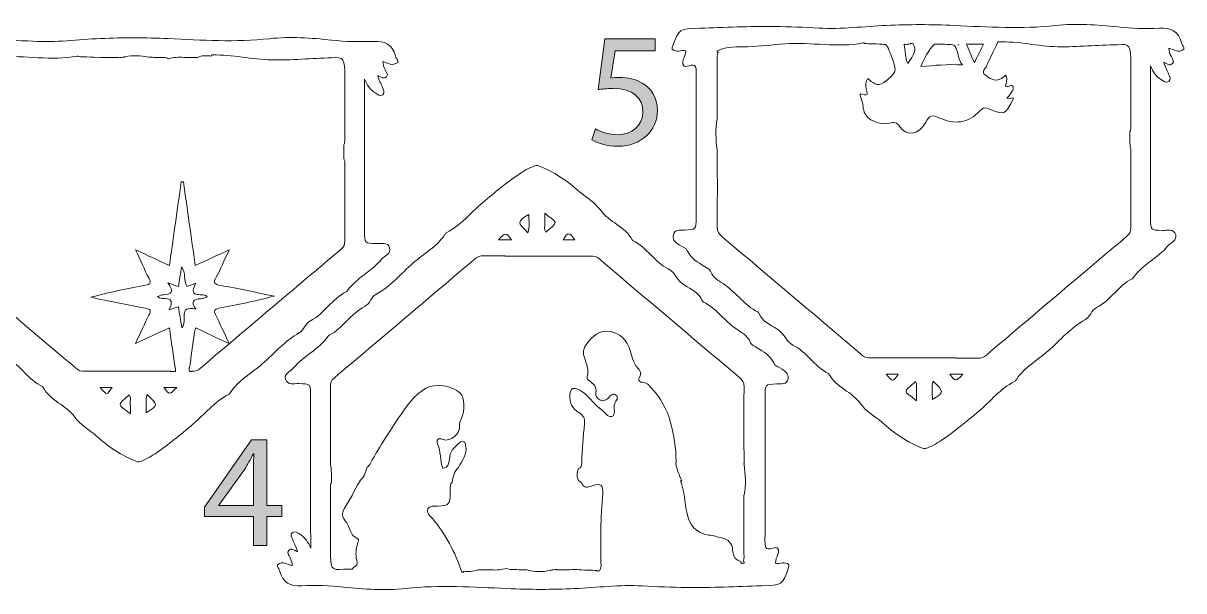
# Model space of a CAD drawing. Header units: inches. Extents: x -13.6 to 32.4, y 16.4 to 27.7.
# Drawn here: x 9.41 to 32.38, y 16.46 to 27.69 of the extents above; entities that cross this region are included whole.
import ezdxf

# ---------------------------------------------------------------- set-up
doc = ezdxf.new("R2010")
doc.units = ezdxf.units.IN
doc.header["$MEASUREMENT"] = 0
for name, color, linetype in [('Jesus', 7, 'Continuous'), ('Mary Joseph', 7, 'Continuous'), ('Star', 7, 'Continuous')]:
    doc.layers.add(name, color=color, linetype=linetype)

# ---------------------------------------------------------------- blocks, each defined once
blk = doc.blocks.new('block 5')
at = {"layer": 'Jesus', "true_color": 0xffffff}
h = blk.add_hatch(color=7, dxfattribs=at)
h.dxf.hatch_style = 2
edge = h.paths.add_edge_path()
edge.add_spline(control_points=[(21.918, 27.137), (21.918, 27.137), (21.122, 27.137), (21.122, 27.137), (21.122, 27.137), (21.041, 26.601), (21.041, 26.601), (21.09, 26.607), (21.135, 26.613), (21.212, 26.613), (21.372, 26.613), (21.533, 26.578), (21.661, 26.501), (21.825, 26.408), (21.96, 26.228), (21.96, 25.965), (21.96, 25.557), (21.635, 25.252), (21.183, 25.252), (20.955, 25.252), (20.762, 25.316), (20.663, 25.38), (20.663, 25.38), (20.733, 25.596), (20.733, 25.596), (20.82, 25.544), (20.99, 25.48), (21.18, 25.48), (21.446, 25.48), (21.674, 25.653), (21.674, 25.933), (21.671, 26.202), (21.491, 26.395), (21.074, 26.395), (20.955, 26.395), (20.862, 26.382), (20.785, 26.373), (20.785, 26.373), (20.919, 27.374), (20.919, 27.374), (20.919, 27.374), (21.918, 27.374), (21.918, 27.374), (21.918, 27.374), (21.918, 27.137), (21.918, 27.137)], knot_values=[0, 0, 0, 0, 1, 1, 1, 2, 2, 2, 3, 3, 3, 4, 4, 4, 5, 5, 5, 6, 6, 6, 7, 7, 7, 8, 8, 8, 9, 9, 9, 10, 10, 10, 11, 11, 11, 12, 12, 12, 13, 13, 13, 14, 14, 14, 15, 15, 15, 15], degree=3, periodic=1)
at = {"layer": 'Jesus', "lineweight": 0}
blk.add_open_spline([(21.918, 27.137), (21.918, 27.137), (21.122, 27.137), (21.122, 27.137), (21.122, 27.137), (21.041, 26.601), (21.041, 26.601), (21.09, 26.607), (21.135, 26.613), (21.212, 26.613), (21.372, 26.613), (21.533, 26.578), (21.661, 26.501), (21.825, 26.408), (21.96, 26.228), (21.96, 25.965), (21.96, 25.557), (21.635, 25.252), (21.183, 25.252), (20.955, 25.252), (20.762, 25.316), (20.663, 25.38), (20.663, 25.38), (20.733, 25.596), (20.733, 25.596), (20.82, 25.544), (20.99, 25.48), (21.18, 25.48), (21.446, 25.48), (21.674, 25.653), (21.674, 25.933), (21.671, 26.202), (21.491, 26.395), (21.074, 26.395), (20.955, 26.395), (20.862, 26.382), (20.785, 26.373), (20.785, 26.373), (20.919, 27.374), (20.919, 27.374), (20.919, 27.374), (21.918, 27.374), (21.918, 27.374), (21.918, 27.374), (21.918, 27.137), (21.918, 27.137)], degree=3, knots=[0, 0, 0, 0, 1, 1, 1, 2, 2, 2, 3, 3, 3, 4, 4, 4, 5, 5, 5, 6, 6, 6, 7, 7, 7, 8, 8, 8, 9, 9, 9, 10, 10, 10, 11, 11, 11, 12, 12, 12, 13, 13, 13, 14, 14, 14, 15, 15, 15, 15], dxfattribs=at)

msp = doc.modelspace()

# ---------------------------------------------------------------- hatches: boundary and pattern name
at = {"layer": 'Jesus', "true_color": 0xffffff}
h = msp.add_hatch(color=7, dxfattribs=at)
h.dxf.hatch_style = 2
h.paths.add_polyline_path([(13.965, 17.355), (13.965, 17.923), (12.995, 17.923), (12.995, 18.109), (13.926, 19.442), (14.231, 19.442), (14.231, 18.145), (14.523, 18.145), (14.523, 17.923), (14.231, 17.923), (14.231, 17.355)])
edge = h.paths.add_edge_path()
edge.add_spline(control_points=[(13.965, 18.145), (13.965, 18.145), (13.965, 18.841), (13.965, 18.841), (13.965, 18.951), (13.968, 19.06), (13.974, 19.169), (13.974, 19.169), (13.965, 19.169), (13.965, 19.169), (13.9, 19.047), (13.849, 18.957), (13.791, 18.861), (13.791, 18.861), (13.281, 18.151), (13.281, 18.151), (13.281, 18.151), (13.281, 18.145), (13.281, 18.145), (13.281, 18.145), (13.965, 18.145), (13.965, 18.145)], knot_values=[0, 0, 0, 0, 1, 1, 1, 2, 2, 2, 3, 3, 3, 4, 4, 4, 5, 5, 5, 6, 6, 6, 7, 7, 7, 7], degree=3, periodic=1)

# ---------------------------------------------------------------- linework, layer by layer
at = {"layer": 'Jesus', "lineweight": 0}
msp.add_lwpolyline([(13.965, 17.355), (13.965, 17.923), (12.995, 17.923), (12.995, 18.109), (13.926, 19.442), (14.231, 19.442), (14.231, 18.145), (14.523, 18.145), (14.523, 17.923), (14.231, 17.923), (14.231, 17.355), (13.965, 17.355)], dxfattribs=at)
at = {"layer": 'Jesus', "color": 1, "lineweight": 18, "true_color": 0xff0000}
for points, knots in [([(22.52, 27.142), (22.525, 27.072), (22.49, 27.022), (22.472, 26.967), (22.438, 26.864), (22.475, 26.808), (22.579, 26.842), (22.727, 26.89), (22.729, 26.814), (22.729, 26.704), (22.726, 25.748), (22.728, 24.792), (22.727, 23.835), (22.727, 23.602), (22.725, 23.605), (22.494, 23.592), (22.409, 23.587), (22.295, 23.621), (22.272, 23.481), (22.26, 23.388), (22.324, 23.345), (22.389, 23.302), (22.448, 23.264), (22.529, 23.244), (22.557, 23.178), (22.624, 23.025), (22.764, 22.959), (22.89, 22.875), (22.934, 22.846), (22.994, 22.829), (23.013, 22.779), (23.066, 22.64), (23.19, 22.581), (23.3, 22.505), (23.529, 22.344), (23.691, 22.101), (23.946, 21.973), (23.956, 21.968), (23.965, 21.958), (23.97, 21.947), (24.037, 21.788), (24.187, 21.715), (24.323, 21.641), (24.465, 21.565), (24.491, 21.395), (24.642, 21.319), (24.913, 21.185), (25.066, 20.891), (25.344, 20.757), (25.349, 20.755), (25.352, 20.754), (25.353, 20.754), (25.353, 20.753), (25.354, 20.75), (25.356, 20.745), (25.495, 20.474), (25.815, 20.398), (25.987, 20.151), (26.086, 20.008), (26.262, 19.912), (26.4, 19.791), (26.642, 19.577), (26.913, 19.382), (27.228, 19.27), (27.228, 19.27), (27.263, 19.27), (27.263, 19.27), (27.375, 19.306), (27.475, 19.365), (27.574, 19.429), (27.838, 19.603), (28.077, 19.805), (28.319, 20.008), (28.554, 20.205), (28.747, 20.456), (29.028, 20.599), (29.043, 20.606), (29.054, 20.623), (29.064, 20.637), (29.225, 20.88), (29.484, 21.021), (29.696, 21.205), (29.936, 21.412), (30.14, 21.667), (30.43, 21.821), (30.521, 21.869), (30.546, 22.007), (30.653, 22.061), (30.927, 22.201), (31.08, 22.493), (31.356, 22.631), (31.366, 22.636), (31.374, 22.647), (31.381, 22.656), (31.563, 22.91), (31.861, 23.037), (32.059, 23.276), (32.119, 23.349), (32.254, 23.383), (32.218, 23.502), (32.18, 23.627), (32.05, 23.582), (31.957, 23.585), (31.722, 23.594), (31.722, 23.59), (31.721, 23.824), (31.721, 24.829), (31.722, 25.834), (31.72, 26.842), (31.764, 26.726), (31.832, 26.632), (31.935, 26.566), (31.979, 26.538), (32.031, 26.497), (32.08, 26.533), (32.134, 26.572), (32.095, 26.63), (32.077, 26.678), (32.05, 26.752), (32.002, 26.818), (31.981, 26.915), (32.048, 26.878), (32.108, 26.836), (32.156, 26.888), (32.199, 26.935), (32.146, 26.986), (32.127, 27.033), (32.108, 27.082), (32.082, 27.129), (32.085, 27.191), (32.183, 27.165), (32.277, 27.085), (32.378, 27.172), (32.378, 27.172), (32.378, 27.208), (32.378, 27.208), (32.359, 27.237), (32.34, 27.268), (32.331, 27.302), (32.273, 27.53), (32.124, 27.599), (31.898, 27.588), (31.622, 27.576), (31.346, 27.582), (31.07, 27.612), (30.662, 27.657), (30.249, 27.686), (29.839, 27.641), (29.17, 27.567), (28.503, 27.612), (27.835, 27.642), (27.389, 27.663), (26.942, 27.663), (26.496, 27.644), (26.05, 27.624), (25.605, 27.564), (25.159, 27.59), (24.866, 27.607), (24.573, 27.617), (24.279, 27.62), (23.786, 27.626), (23.293, 27.605), (22.8, 27.587), (22.388, 27.572), (22.387, 27.584), (22.254, 27.208), (22.254, 27.208), (22.254, 27.172), (22.254, 27.172), (22.332, 27.092), (22.432, 27.164), (22.52, 27.142)], [0, 0, 0, 0, 1, 1, 1, 2, 2, 2, 3, 3, 3, 4, 4, 4, 5, 5, 5, 6, 6, 6, 7, 7, 7, 8, 8, 8, 9, 9, 9, 10, 10, 10, 11, 11, 11, 12, 12, 12, 13, 13, 13, 14, 14, 14, 15, 15, 15, 16, 16, 16, 17, 17, 17, 18, 18, 18, 19, 19, 19, 20, 20, 20, 21, 21, 21, 22, 22, 22, 23, 23, 23, 24, 24, 24, 25, 25, 25, 26, 26, 26, 27, 27, 27, 28, 28, 28, 29, 29, 29, 30, 30, 30, 31, 31, 31, 32, 32, 32, 33, 33, 33, 34, 34, 34, 35, 35, 35, 36, 36, 36, 37, 37, 37, 38, 38, 38, 39, 39, 39, 40, 40, 40, 41, 41, 41, 42, 42, 42, 43, 43, 43, 44, 44, 44, 45, 45, 45, 46, 46, 46, 47, 47, 47, 48, 48, 48, 49, 49, 49, 50, 50, 50, 51, 51, 51, 52, 52, 52, 53, 53, 53, 54, 54, 54, 55, 55, 55, 56, 56, 56, 57, 57, 57, 57]), ([(23.144, 27.018), (23.144, 27.056), (23.149, 27.08), (23.158, 27.094), (23.16, 27.099), (23.161, 27.104), (23.163, 27.109), (23.145, 27.106), (23.132, 27.131), (23.15, 27.141), (23.334, 27.232), (23.544, 27.221), (23.744, 27.222), (23.993, 27.224), (24.239, 27.261), (24.486, 27.279), (25.002, 27.315), (25.523, 27.198), (26.035, 27.295), (26.036, 27.295), (26.037, 27.295), (26.038, 27.295), (26.039, 27.295), (26.039, 27.296), (26.04, 27.296), (26.041, 27.296), (26.042, 27.295), (26.042, 27.295), (26.043, 27.295), (26.044, 27.295), (26.044, 27.295), (26.05, 27.293), (26.054, 27.29), (26.056, 27.286), (26.112, 27.281), (26.168, 27.28), (26.224, 27.279), (26.327, 27.277), (26.396, 27.275), (26.446, 27.264), (26.456, 27.264), (26.466, 27.265), (26.476, 27.265), (26.526, 27.226), (26.572, 27.085), (26.625, 26.944), (26.7, 26.744), (26.681, 26.691), (26.442, 26.513), (26.31, 26.416), (26.217, 26.519), (26.123, 26.594), (26.079, 26.528), (26.076, 26.458), (26.091, 26.387), (26.104, 26.32), (26.155, 26.233), (26.011, 26.284), (25.963, 26.302), (25.966, 26.253), (25.977, 26.233), (26.03, 26.136), (26.021, 26.024), (26.054, 25.926), (26.105, 25.772), (26.37, 25.661), (26.549, 25.708), (26.647, 25.735), (26.696, 25.73), (26.761, 25.637), (26.902, 25.437), (27.141, 25.478), (27.275, 25.731), (27.345, 25.864), (27.405, 25.876), (27.531, 25.817), (27.832, 25.675), (28.113, 25.699), (28.347, 25.957), (28.393, 26.008), (28.436, 26.024), (28.5, 25.998), (28.84, 25.859), (28.84, 25.86), (29.008, 26.206), (28.953, 26.233), (28.927, 26.162), (28.878, 26.2), (28.901, 26.229), (28.926, 26.257), (28.946, 26.288), (28.975, 26.332), (29.023, 26.382), (28.998, 26.43), (28.968, 26.491), (28.905, 26.408), (28.85, 26.446), (28.855, 26.51), (28.903, 26.582), (28.852, 26.655), (28.814, 26.628), (28.779, 26.595), (28.737, 26.577), (28.621, 26.528), (28.536, 26.596), (28.451, 26.661), (28.356, 26.733), (28.454, 26.786), (28.475, 26.839), (28.526, 26.965), (28.625, 27.155), (28.693, 27.297), (28.691, 27.305), (28.695, 27.316), (28.705, 27.318), (28.706, 27.319), (28.706, 27.32), (28.706, 27.321), (28.707, 27.32), (28.707, 27.319), (28.707, 27.319), (28.708, 27.319), (28.709, 27.319), (28.709, 27.319), (29.104, 27.329), (29.491, 27.23), (29.885, 27.221), (30.279, 27.212), (30.672, 27.258), (31.066, 27.26), (31.318, 27.294), (31.33, 27.233), (31.33, 26.888), (31.329, 26.478), (31.326, 26.068), (31.331, 25.657), (31.332, 25.607), (31.328, 25.569), (31.311, 25.544), (31.312, 25.442), (31.308, 25.339), (31.317, 25.238), (31.328, 25.22), (31.331, 25.194), (31.331, 25.159), (31.328, 24.654), (31.328, 24.148), (31.33, 23.643), (31.33, 23.574), (31.315, 23.524), (31.258, 23.476), (30.328, 22.693), (29.4, 21.909), (28.473, 21.121), (28.42, 21.076), (28.363, 21.053), (28.308, 21.061), (28.306, 21.059), (28.302, 21.058), (28.298, 21.058), (28.298, 21.058), (27.886, 21.058), (27.886, 21.058), (27.881, 21.058), (27.877, 21.06), (27.874, 21.063), (27.295, 21.064), (26.716, 21.064), (26.137, 21.063), (26.062, 21.062), (26.02, 21.112), (25.972, 21.152), (25.062, 21.922), (24.152, 22.692), (23.241, 23.46), (23.179, 23.512), (23.142, 23.565), (23.142, 23.652), (23.147, 24.146), (23.148, 24.639), (23.142, 25.133), (23.142, 25.15), (23.143, 25.164), (23.144, 25.177), (23.143, 25.179), (23.142, 25.182), (23.141, 25.185), (23.118, 25.387), (23.099, 25.588), (23.142, 25.789), (23.143, 25.792), (23.144, 25.795), (23.145, 25.796), (23.146, 26.204), (23.146, 26.611), (23.144, 27.018)], [0, 0, 0, 0, 1, 1, 1, 2, 2, 2, 3, 3, 3, 4, 4, 4, 5, 5, 5, 6, 6, 6, 7, 7, 7, 8, 8, 8, 9, 9, 9, 10, 10, 10, 11, 11, 11, 12, 12, 12, 13, 13, 13, 14, 14, 14, 15, 15, 15, 16, 16, 16, 17, 17, 17, 18, 18, 18, 19, 19, 19, 20, 20, 20, 21, 21, 21, 22, 22, 22, 23, 23, 23, 24, 24, 24, 25, 25, 25, 26, 26, 26, 27, 27, 27, 28, 28, 28, 29, 29, 29, 30, 30, 30, 31, 31, 31, 32, 32, 32, 33, 33, 33, 34, 34, 34, 35, 35, 35, 36, 36, 36, 37, 37, 37, 38, 38, 38, 39, 39, 39, 40, 40, 40, 41, 41, 41, 42, 42, 42, 43, 43, 43, 44, 44, 44, 45, 45, 45, 46, 46, 46, 47, 47, 47, 48, 48, 48, 49, 49, 49, 50, 50, 50, 51, 51, 51, 52, 52, 52, 53, 53, 53, 54, 54, 54, 55, 55, 55, 56, 56, 56, 57, 57, 57, 58, 58, 58, 59, 59, 59, 60, 60, 60, 61, 61, 61, 62, 62, 62, 63, 63, 63, 64, 64, 64, 65, 65, 65, 65]), ([(26.844, 27.272), (26.849, 27.271), (26.852, 27.267), (26.855, 27.263), (26.891, 27.267), (26.93, 27.273), (26.965, 27.276), (26.967, 27.279), (26.971, 27.282), (26.976, 27.283), (26.988, 27.286), (27.001, 27.288), (27.013, 27.29), (27.021, 27.283), (27.049, 27.213), (27.052, 27.202), (27.078, 27.102), (26.982, 26.997), (26.915, 26.887), (26.867, 26.994), (26.861, 27.155), (26.841, 27.264)], [0, 0, 0, 0, 1, 1, 1, 2, 2, 2, 3, 3, 3, 4, 4, 4, 5, 5, 5, 6, 6, 6, 7, 7, 7, 7]), ([(27.745, 27.268), (27.787, 27.268), (27.818, 27.259), (27.842, 27.244), (27.908, 27.165), (27.91, 26.951), (27.996, 26.862), (27.701, 26.877), (27.446, 26.849), (27.176, 26.832), (27.28, 27.082), (27.395, 27.237), (27.445, 27.274), (27.445, 27.274), (27.445, 27.274), (27.445, 27.274), (27.445, 27.274), (27.445, 27.274), (27.445, 27.274), (27.503, 27.276), (27.593, 27.266), (27.745, 27.268)], [0, 0, 0, 0, 1, 1, 1, 2, 2, 2, 3, 3, 3, 4, 4, 4, 5, 5, 5, 6, 6, 6, 7, 7, 7, 7]), ([(27.924, 27.262), (27.919, 27.261), (27.913, 27.26), (27.908, 27.259), (27.913, 27.26), (27.919, 27.261), (27.924, 27.262)], [0, 0, 0, 0, 1, 1, 1, 2, 2, 2, 2]), ([(28.07, 27.275), (28.069, 27.275), (28.069, 27.275), (28.068, 27.275), (28.069, 27.275), (28.069, 27.275), (28.07, 27.275)], [0, 0, 0, 0, 1, 1, 1, 2, 2, 2, 2]), ([(28.15, 27.271), (28.15, 27.271), (28.414, 27.271), (28.414, 27.271), (28.373, 27.184), (28.287, 27.013), (28.233, 26.901), (28.181, 27.018), (28.12, 27.178), (28.077, 27.275), (28.1, 27.275), (28.122, 27.274), (28.145, 27.272), (28.147, 27.272), (28.149, 27.271), (28.15, 27.271)], [0, 0, 0, 0, 1, 1, 1, 2, 2, 2, 3, 3, 3, 4, 4, 4, 5, 5, 5, 5]), ([(26.489, 20.741), (26.489, 20.741), (26.723, 20.741), (26.723, 20.741), (26.621, 20.583), (26.621, 20.583), (26.489, 20.741)], [0, 0, 0, 0, 1, 1, 1, 2, 2, 2, 2]), ([(27.748, 20.739), (27.748, 20.739), (28.004, 20.739), (28.004, 20.739), (27.86, 20.592), (27.86, 20.592), (27.748, 20.739)], [0, 0, 0, 0, 1, 1, 1, 2, 2, 2, 2]), ([(27.085, 20.413), (27.093, 20.358), (27.087, 20.3), (27.087, 20.217), (26.822, 20.429), (26.816, 20.366), (27.065, 20.594), (27.112, 20.538), (27.076, 20.472), (27.085, 20.413)], [0, 0, 0, 0, 1, 1, 1, 2, 2, 2, 3, 3, 3, 3]), ([(27.402, 20.239), (27.406, 20.364), (27.38, 20.479), (27.42, 20.602), (27.638, 20.389), (27.638, 20.389), (27.402, 20.239)], [0, 0, 0, 0, 1, 1, 1, 2, 2, 2, 2])]:
    msp.add_open_spline(points, degree=3, knots=knots, dxfattribs=at)
msp.add_open_spline([(26.841, 27.264), (26.841, 27.267), (26.84, 27.27), (26.84, 27.272)], degree=3, dxfattribs=at)
at = {"layer": 'Jesus', "lineweight": 0}
msp.add_open_spline([(13.965, 18.145), (13.965, 18.145), (13.965, 18.841), (13.965, 18.841), (13.965, 18.951), (13.968, 19.06), (13.974, 19.169), (13.974, 19.169), (13.965, 19.169), (13.965, 19.169), (13.9, 19.047), (13.849, 18.957), (13.791, 18.861), (13.791, 18.861), (13.281, 18.151), (13.281, 18.151), (13.281, 18.151), (13.281, 18.145), (13.281, 18.145), (13.281, 18.145), (13.965, 18.145), (13.965, 18.145)], degree=3, knots=[0, 0, 0, 0, 1, 1, 1, 2, 2, 2, 3, 3, 3, 4, 4, 4, 5, 5, 5, 6, 6, 6, 7, 7, 7, 7], dxfattribs=at)
at = {"layer": 'Mary Joseph', "color": 1, "lineweight": 18, "true_color": 0xff0000}
for points, knots in [([(24.298, 17.001), (24.293, 17.07), (24.328, 17.121), (24.346, 17.175), (24.38, 17.278), (24.343, 17.334), (24.239, 17.3), (24.091, 17.252), (24.089, 17.328), (24.089, 17.438), (24.091, 18.394), (24.09, 19.35), (24.091, 20.307), (24.091, 20.54), (24.092, 20.537), (24.323, 20.55), (24.409, 20.555), (24.523, 20.521), (24.546, 20.661), (24.558, 20.754), (24.494, 20.797), (24.428, 20.84), (24.369, 20.878), (24.289, 20.898), (24.261, 20.964), (24.194, 21.117), (24.054, 21.183), (23.928, 21.267), (23.884, 21.296), (23.824, 21.313), (23.805, 21.363), (23.751, 21.502), (23.627, 21.561), (23.518, 21.638), (23.288, 21.798), (23.127, 22.041), (22.871, 22.169), (22.861, 22.174), (22.853, 22.184), (22.848, 22.195), (22.781, 22.355), (22.631, 22.427), (22.495, 22.501), (22.353, 22.578), (22.327, 22.748), (22.176, 22.823), (21.905, 22.957), (21.752, 23.251), (21.474, 23.385), (21.469, 23.387), (21.466, 23.388), (21.465, 23.388), (21.465, 23.39), (21.464, 23.392), (21.462, 23.397), (21.323, 23.668), (21.003, 23.744), (20.831, 23.991), (20.732, 24.134), (20.556, 24.23), (20.418, 24.352), (20.176, 24.565), (19.905, 24.76), (19.59, 24.872), (19.59, 24.872), (19.555, 24.872), (19.555, 24.872), (19.442, 24.836), (19.342, 24.778), (19.244, 24.713), (18.98, 24.539), (18.741, 24.337), (18.499, 24.134), (18.264, 23.937), (18.071, 23.686), (17.789, 23.544), (17.774, 23.536), (17.764, 23.52), (17.754, 23.505), (17.593, 23.262), (17.334, 23.121), (17.121, 22.938), (16.881, 22.73), (16.678, 22.475), (16.388, 22.321), (16.297, 22.273), (16.272, 22.136), (16.165, 22.081), (15.891, 21.941), (15.738, 21.649), (15.462, 21.511), (15.451, 21.506), (15.444, 21.495), (15.437, 21.486), (15.255, 21.232), (14.957, 21.105), (14.759, 20.866), (14.699, 20.793), (14.563, 20.759), (14.6, 20.64), (14.638, 20.515), (14.768, 20.56), (14.861, 20.557), (15.095, 20.549), (15.096, 20.552), (15.096, 20.319), (15.097, 19.313), (15.096, 18.308), (15.097, 17.3), (15.053, 17.416), (14.986, 17.51), (14.883, 17.576), (14.838, 17.604), (14.787, 17.645), (14.738, 17.609), (14.684, 17.57), (14.723, 17.512), (14.741, 17.464), (14.768, 17.39), (14.816, 17.324), (14.837, 17.227), (14.77, 17.265), (14.71, 17.306), (14.662, 17.254), (14.619, 17.207), (14.672, 17.156), (14.691, 17.109), (14.71, 17.06), (14.736, 17.014), (14.733, 16.951), (14.635, 16.977), (14.541, 17.057), (14.439, 16.97), (14.439, 16.97), (14.439, 16.934), (14.439, 16.934), (14.459, 16.905), (14.478, 16.874), (14.487, 16.84), (14.545, 16.612), (14.694, 16.543), (14.92, 16.554), (15.195, 16.567), (15.471, 16.56), (15.747, 16.53), (16.156, 16.485), (16.569, 16.456), (16.979, 16.501), (17.648, 16.575), (18.315, 16.53), (18.983, 16.5), (19.429, 16.479), (19.876, 16.479), (20.322, 16.499), (20.767, 16.518), (21.213, 16.578), (21.658, 16.552), (21.952, 16.535), (22.245, 16.525), (22.538, 16.522), (23.032, 16.516), (23.525, 16.537), (24.018, 16.555), (24.43, 16.57), (24.431, 16.558), (24.564, 16.934), (24.564, 16.934), (24.564, 16.97), (24.564, 16.97), (24.486, 17.05), (24.386, 16.978), (24.298, 17.001)], [0, 0, 0, 0, 1, 1, 1, 2, 2, 2, 3, 3, 3, 4, 4, 4, 5, 5, 5, 6, 6, 6, 7, 7, 7, 8, 8, 8, 9, 9, 9, 10, 10, 10, 11, 11, 11, 12, 12, 12, 13, 13, 13, 14, 14, 14, 15, 15, 15, 16, 16, 16, 17, 17, 17, 18, 18, 18, 19, 19, 19, 20, 20, 20, 21, 21, 21, 22, 22, 22, 23, 23, 23, 24, 24, 24, 25, 25, 25, 26, 26, 26, 27, 27, 27, 28, 28, 28, 29, 29, 29, 30, 30, 30, 31, 31, 31, 32, 32, 32, 33, 33, 33, 34, 34, 34, 35, 35, 35, 36, 36, 36, 37, 37, 37, 38, 38, 38, 39, 39, 39, 40, 40, 40, 41, 41, 41, 42, 42, 42, 43, 43, 43, 44, 44, 44, 45, 45, 45, 46, 46, 46, 47, 47, 47, 48, 48, 48, 49, 49, 49, 50, 50, 50, 51, 51, 51, 52, 52, 52, 53, 53, 53, 54, 54, 54, 55, 55, 55, 56, 56, 56, 57, 57, 57, 57]), ([(19.416, 23.903), (19.412, 23.778), (19.438, 23.663), (19.398, 23.541), (19.18, 23.753), (19.18, 23.753), (19.416, 23.903)], [0, 0, 0, 0, 1, 1, 1, 2, 2, 2, 2]), ([(19.733, 23.729), (19.725, 23.784), (19.731, 23.842), (19.731, 23.925), (19.995, 23.713), (20.002, 23.776), (19.753, 23.549), (19.705, 23.604), (19.741, 23.67), (19.733, 23.729)], [0, 0, 0, 0, 1, 1, 1, 2, 2, 2, 3, 3, 3, 3]), ([(19.07, 23.403), (19.07, 23.403), (18.814, 23.403), (18.814, 23.403), (18.958, 23.55), (18.958, 23.55), (19.07, 23.403)], [0, 0, 0, 0, 1, 1, 1, 2, 2, 2, 2]), ([(20.328, 23.401), (20.328, 23.401), (20.095, 23.401), (20.095, 23.401), (20.197, 23.559), (20.197, 23.559), (20.328, 23.401)], [0, 0, 0, 0, 1, 1, 1, 2, 2, 2, 2]), ([(23.674, 17.124), (23.674, 17.086), (23.669, 17.062), (23.659, 17.048), (23.658, 17.043), (23.657, 17.038), (23.655, 17.033), (23.673, 17.036), (23.686, 17.011), (23.668, 17.002), (23.657, 16.996), (23.646, 16.991), (23.634, 16.986), (23.621, 17.006), (23.604, 17.032), (23.605, 17.035), (23.589, 17.039), (23.569, 17.049), (23.546, 17.065), (23.475, 17.112), (23.454, 17.18), (23.449, 17.26), (23.441, 17.395), (23.364, 17.472), (23.234, 17.502), (23.149, 17.521), (23.065, 17.548), (22.978, 17.559), (22.709, 17.594), (22.588, 17.771), (22.539, 18.014), (22.499, 18.213), (22.5, 18.42), (22.417, 18.63), (22.426, 18.63), (22.435, 18.63), (22.444, 18.63), (22.394, 18.742), (22.343, 18.853), (22.322, 18.976), (22.321, 18.984), (22.325, 18.99), (22.33, 18.994), (22.33, 19.002), (22.329, 19.01), (22.329, 19.019), (22.331, 19.278), (22.289, 19.532), (22.222, 19.783), (22.151, 20.05), (22.017, 20.28), (21.831, 20.481), (21.791, 20.524), (21.754, 20.572), (21.688, 20.577), (21.593, 20.583), (21.562, 20.614), (21.621, 20.707), (21.659, 20.766), (21.601, 20.83), (21.571, 20.864), (21.482, 20.965), (21.455, 21.09), (21.422, 21.208), (21.363, 21.419), (21.22, 21.546), (21.024, 21.586), (20.818, 21.627), (20.671, 21.495), (20.555, 21.335), (20.496, 21.253), (20.481, 21.171), (20.514, 21.071), (20.554, 20.95), (20.609, 20.83), (20.571, 20.695), (20.56, 20.655), (20.578, 20.629), (20.622, 20.601), (20.696, 20.553), (20.766, 20.483), (20.743, 20.377), (20.727, 20.305), (20.766, 20.267), (20.817, 20.234), (20.877, 20.196), (20.925, 20.222), (20.977, 20.26), (21.024, 20.293), (21.058, 20.386), (21.133, 20.333), (21.209, 20.279), (21.137, 20.219), (21.114, 20.163), (21.11, 20.153), (21.109, 20.141), (21.107, 20.129), (21.09, 20.053), (21.142, 19.933), (21.06, 19.907), (20.966, 19.876), (20.915, 20.002), (20.839, 20.052), (20.682, 20.157), (20.596, 20.337), (20.422, 20.426), (20.299, 20.49), (20.241, 20.473), (20.226, 20.332), (20.21, 20.173), (20.286, 20.056), (20.412, 19.979), (20.5, 19.924), (20.528, 19.868), (20.518, 19.765), (20.491, 19.508), (20.475, 19.25), (20.462, 18.992), (20.459, 18.925), (20.451, 18.888), (20.397, 18.876), (20.367, 18.786), (20.353, 18.704), (20.411, 18.622), (20.44, 18.611), (20.465, 18.589), (20.487, 18.547), (20.52, 18.482), (20.619, 18.512), (20.683, 18.536), (20.841, 18.597), (20.891, 18.53), (20.878, 18.383), (20.836, 17.903), (20.829, 17.422), (20.845, 16.94), (20.845, 16.928), (20.828, 16.885), (20.815, 16.852), (20.804, 16.85), (20.793, 16.849), (20.782, 16.847), (20.782, 16.847), (20.781, 16.847), (20.78, 16.847), (20.779, 16.847), (20.779, 16.846), (20.778, 16.846), (20.777, 16.846), (20.776, 16.847), (20.775, 16.847), (20.775, 16.847), (20.774, 16.847), (20.773, 16.848), (20.768, 16.849), (20.764, 16.852), (20.762, 16.856), (20.706, 16.862), (20.65, 16.862), (20.593, 16.863), (20.491, 16.865), (20.422, 16.867), (20.372, 16.879), (20.241, 16.871), (20.109, 16.87), (19.978, 16.87), (19.971, 16.87), (19.966, 16.874), (19.963, 16.879), (19.927, 16.875), (19.888, 16.869), (19.852, 16.867), (19.85, 16.863), (19.847, 16.86), (19.842, 16.859), (19.688, 16.824), (19.527, 16.833), (19.373, 16.868), (19.315, 16.866), (19.225, 16.876), (19.073, 16.875), (19.031, 16.874), (19, 16.883), (18.976, 16.898), (18.878, 16.871), (18.773, 16.862), (18.673, 16.87), (18.671, 16.87), (18.669, 16.871), (18.668, 16.871), (18.668, 16.871), (18.404, 16.871), (18.404, 16.871), (18.314, 16.836), (18.222, 16.829), (18.124, 16.846), (18.127, 16.837), (18.123, 16.826), (18.113, 16.824), (18.112, 16.823), (18.112, 16.822), (18.111, 16.821), (18.111, 16.822), (18.111, 16.823), (18.111, 16.823), (18.11, 16.823), (18.109, 16.823), (18.108, 16.823), (18.103, 16.823), (18.097, 16.823), (18.091, 16.823), (17.958, 17.214), (17.757, 17.596), (17.508, 17.883), (17.459, 17.938), (17.379, 18), (17.416, 18.078), (17.447, 18.144), (17.541, 18.126), (17.609, 18.131), (17.841, 18.147), (17.856, 18.161), (17.857, 18.392), (17.857, 18.522), (17.858, 18.581), (17.897, 18.608), (17.913, 18.713), (17.945, 18.825), (18.021, 18.898), (18.104, 19.039), (18.193, 19.156), (18.167, 19.312), (18.161, 19.346), (18.167, 19.386), (18.129, 19.404), (18.084, 19.426), (18.056, 19.396), (18.023, 19.369), (17.925, 19.289), (17.852, 19.199), (17.842, 19.065), (17.837, 18.985), (17.823, 18.898), (17.71, 18.875), (17.659, 19.038), (17.674, 19.211), (17.608, 19.371), (17.584, 19.428), (17.61, 19.494), (17.718, 19.451), (17.865, 19.392), (18.069, 19.568), (18.045, 19.725), (18.036, 19.78), (18.057, 19.813), (18.075, 19.854), (18.158, 20.034), (18.149, 20.277), (18.056, 20.367), (17.901, 20.516), (17.564, 20.567), (17.384, 20.467), (17.171, 20.349), (17.031, 20.159), (16.899, 19.965), (16.681, 19.645), (16.467, 19.322), (16.282, 18.982), (16.262, 18.945), (16.241, 18.919), (16.216, 18.901), (16.183, 18.802), (16.15, 18.687), (16.072, 18.631), (16.073, 18.631), (16.073, 18.631), (16.074, 18.631), (15.962, 18.43), (15.868, 18.251), (15.763, 18.078), (15.709, 17.989), (15.712, 17.917), (15.782, 17.842), (15.881, 17.736), (15.859, 17.546), (16.03, 17.486), (16.063, 17.474), (16.033, 17.424), (16.024, 17.391), (15.997, 17.283), (15.977, 17.174), (16.009, 17.062), (16.031, 16.987), (16.007, 16.945), (15.95, 16.922), (15.95, 16.922), (15.919, 16.885), (15.919, 16.885), (15.863, 16.884), (15.807, 16.882), (15.752, 16.882), (15.5, 16.849), (15.488, 16.909), (15.488, 17.254), (15.488, 17.664), (15.492, 18.075), (15.487, 18.485), (15.486, 18.535), (15.49, 18.573), (15.507, 18.599), (15.506, 18.701), (15.51, 18.803), (15.501, 18.904), (15.49, 18.922), (15.487, 18.948), (15.487, 18.983), (15.49, 19.488), (15.489, 19.994), (15.488, 20.499), (15.488, 20.568), (15.503, 20.619), (15.56, 20.666), (16.49, 21.449), (17.418, 22.233), (18.344, 23.021), (18.398, 23.066), (18.455, 23.089), (18.51, 23.081), (18.512, 23.083), (18.516, 23.085), (18.52, 23.085), (18.52, 23.085), (18.932, 23.085), (18.932, 23.085), (18.937, 23.085), (18.941, 23.082), (18.944, 23.079), (19.523, 23.079), (20.102, 23.078), (20.681, 23.08), (20.756, 23.08), (20.798, 23.03), (20.846, 22.99), (21.756, 22.221), (22.666, 21.45), (23.577, 20.682), (23.639, 20.63), (23.676, 20.578), (23.675, 20.49), (23.671, 19.996), (23.67, 19.503), (23.676, 19.009), (23.676, 18.992), (23.675, 18.978), (23.673, 18.965), (23.675, 18.963), (23.676, 18.96), (23.676, 18.957), (23.7, 18.755), (23.719, 18.554), (23.676, 18.353), (23.675, 18.35), (23.674, 18.347), (23.673, 18.346), (23.672, 17.938), (23.672, 17.531), (23.674, 17.124)], [0, 0, 0, 0, 1, 1, 1, 2, 2, 2, 3, 3, 3, 4, 4, 4, 5, 5, 5, 6, 6, 6, 7, 7, 7, 8, 8, 8, 9, 9, 9, 10, 10, 10, 11, 11, 11, 12, 12, 12, 13, 13, 13, 14, 14, 14, 15, 15, 15, 16, 16, 16, 17, 17, 17, 18, 18, 18, 19, 19, 19, 20, 20, 20, 21, 21, 21, 22, 22, 22, 23, 23, 23, 24, 24, 24, 25, 25, 25, 26, 26, 26, 27, 27, 27, 28, 28, 28, 29, 29, 29, 30, 30, 30, 31, 31, 31, 32, 32, 32, 33, 33, 33, 34, 34, 34, 35, 35, 35, 36, 36, 36, 37, 37, 37, 38, 38, 38, 39, 39, 39, 40, 40, 40, 41, 41, 41, 42, 42, 42, 43, 43, 43, 44, 44, 44, 45, 45, 45, 46, 46, 46, 47, 47, 47, 48, 48, 48, 49, 49, 49, 50, 50, 50, 51, 51, 51, 52, 52, 52, 53, 53, 53, 54, 54, 54, 55, 55, 55, 56, 56, 56, 57, 57, 57, 58, 58, 58, 59, 59, 59, 60, 60, 60, 61, 61, 61, 62, 62, 62, 63, 63, 63, 64, 64, 64, 65, 65, 65, 66, 66, 66, 67, 67, 67, 68, 68, 68, 69, 69, 69, 70, 70, 70, 71, 71, 71, 72, 72, 72, 73, 73, 73, 74, 74, 74, 75, 75, 75, 76, 76, 76, 77, 77, 77, 78, 78, 78, 79, 79, 79, 80, 80, 80, 81, 81, 81, 82, 82, 82, 83, 83, 83, 84, 84, 84, 85, 85, 85, 86, 86, 86, 87, 87, 87, 88, 88, 88, 89, 89, 89, 90, 90, 90, 91, 91, 91, 92, 92, 92, 93, 93, 93, 94, 94, 94, 95, 95, 95, 96, 96, 96, 97, 97, 97, 98, 98, 98, 99, 99, 99, 100, 100, 100, 101, 101, 101, 102, 102, 102, 103, 103, 103, 104, 104, 104, 105, 105, 105, 106, 106, 106, 107, 107, 107, 108, 108, 108, 109, 109, 109, 110, 110, 110, 111, 111, 111, 112, 112, 112, 113, 113, 113, 114, 114, 114, 115, 115, 115, 116, 116, 116, 117, 117, 117, 118, 118, 118, 119, 119, 119, 120, 120, 120, 121, 121, 121, 122, 122, 122, 122])]:
    msp.add_open_spline(points, degree=3, knots=knots, dxfattribs=at)
at = {"layer": 'Star', "color": 1, "lineweight": 18, "true_color": 0xff0000}
for points, knots in [([(6.962, 26.881), (6.967, 26.811), (6.932, 26.761), (6.914, 26.706), (6.88, 26.604), (6.917, 26.548), (7.021, 26.581), (7.169, 26.63), (7.171, 26.553), (7.171, 26.444), (7.168, 25.487), (7.17, 24.531), (7.169, 23.575), (7.169, 23.341), (7.167, 23.345), (6.936, 23.331), (6.851, 23.326), (6.737, 23.361), (6.714, 23.221), (6.702, 23.127), (6.765, 23.084), (6.831, 23.041), (6.89, 23.004), (6.971, 22.983), (6.999, 22.917), (7.066, 22.764), (7.206, 22.698), (7.332, 22.614), (7.375, 22.585), (7.436, 22.568), (7.455, 22.518), (7.508, 22.379), (7.632, 22.32), (7.742, 22.244), (7.971, 22.083), (8.133, 21.84), (8.388, 21.712), (8.398, 21.707), (8.407, 21.697), (8.412, 21.686), (8.479, 21.527), (8.628, 21.454), (8.765, 21.381), (8.907, 21.304), (8.933, 21.134), (9.084, 21.059), (9.355, 20.924), (9.508, 20.63), (9.786, 20.496), (9.791, 20.494), (9.793, 20.493), (9.795, 20.493), (9.795, 20.492), (9.796, 20.489), (9.798, 20.484), (9.937, 20.213), (10.257, 20.137), (10.428, 19.89), (10.528, 19.747), (10.704, 19.651), (10.842, 19.53), (11.084, 19.316), (11.355, 19.121), (11.67, 19.009), (11.67, 19.009), (11.705, 19.009), (11.705, 19.009), (11.817, 19.045), (11.917, 19.104), (12.016, 19.168), (12.279, 19.342), (12.519, 19.544), (12.761, 19.747), (12.996, 19.944), (13.189, 20.196), (13.47, 20.338), (13.485, 20.345), (13.496, 20.362), (13.506, 20.376), (13.667, 20.619), (13.926, 20.76), (14.138, 20.944), (14.378, 21.151), (14.582, 21.406), (14.872, 21.56), (14.963, 21.608), (14.988, 21.746), (15.095, 21.8), (15.369, 21.94), (15.522, 22.232), (15.798, 22.37), (15.808, 22.375), (15.816, 22.386), (15.823, 22.395), (16.005, 22.649), (16.303, 22.776), (16.501, 23.015), (16.561, 23.088), (16.696, 23.122), (16.66, 23.241), (16.622, 23.366), (16.492, 23.321), (16.399, 23.325), (16.164, 23.333), (16.163, 23.329), (16.163, 23.563), (16.162, 24.568), (16.164, 25.573), (16.162, 26.581), (16.206, 26.465), (16.274, 26.371), (16.377, 26.306), (16.421, 26.277), (16.473, 26.237), (16.522, 26.272), (16.576, 26.311), (16.537, 26.369), (16.519, 26.417), (16.492, 26.491), (16.444, 26.557), (16.423, 26.654), (16.49, 26.617), (16.55, 26.575), (16.598, 26.627), (16.641, 26.675), (16.588, 26.725), (16.569, 26.772), (16.55, 26.821), (16.524, 26.868), (16.527, 26.93), (16.625, 26.904), (16.719, 26.824), (16.82, 26.912), (16.82, 26.912), (16.82, 26.947), (16.82, 26.947), (16.801, 26.976), (16.782, 27.007), (16.773, 27.041), (16.715, 27.269), (16.565, 27.338), (16.339, 27.327), (16.064, 27.315), (15.788, 27.321), (15.512, 27.351), (15.103, 27.396), (14.691, 27.425), (14.281, 27.38), (13.612, 27.306), (12.945, 27.351), (12.277, 27.381), (11.831, 27.402), (11.384, 27.403), (10.938, 27.383), (10.492, 27.363), (10.047, 27.303), (9.601, 27.329), (9.308, 27.346), (9.015, 27.356), (8.721, 27.36), (8.228, 27.365), (7.735, 27.344), (7.242, 27.326), (6.83, 27.312), (6.829, 27.323), (6.696, 26.947), (6.696, 26.947), (6.696, 26.912), (6.696, 26.912), (6.773, 26.831), (6.874, 26.903), (6.962, 26.881)], [0, 0, 0, 0, 1, 1, 1, 2, 2, 2, 3, 3, 3, 4, 4, 4, 5, 5, 5, 6, 6, 6, 7, 7, 7, 8, 8, 8, 9, 9, 9, 10, 10, 10, 11, 11, 11, 12, 12, 12, 13, 13, 13, 14, 14, 14, 15, 15, 15, 16, 16, 16, 17, 17, 17, 18, 18, 18, 19, 19, 19, 20, 20, 20, 21, 21, 21, 22, 22, 22, 23, 23, 23, 24, 24, 24, 25, 25, 25, 26, 26, 26, 27, 27, 27, 28, 28, 28, 29, 29, 29, 30, 30, 30, 31, 31, 31, 32, 32, 32, 33, 33, 33, 34, 34, 34, 35, 35, 35, 36, 36, 36, 37, 37, 37, 38, 38, 38, 39, 39, 39, 40, 40, 40, 41, 41, 41, 42, 42, 42, 43, 43, 43, 44, 44, 44, 45, 45, 45, 46, 46, 46, 47, 47, 47, 48, 48, 48, 49, 49, 49, 50, 50, 50, 51, 51, 51, 52, 52, 52, 53, 53, 53, 54, 54, 54, 55, 55, 55, 56, 56, 56, 57, 57, 57, 57]), ([(7.586, 26.757), (7.586, 26.795), (7.591, 26.82), (7.6, 26.833), (7.601, 26.838), (7.603, 26.843), (7.605, 26.848), (7.587, 26.845), (7.574, 26.871), (7.592, 26.88), (7.776, 26.971), (7.986, 26.96), (8.186, 26.962), (8.434, 26.963), (8.681, 27.001), (8.928, 27.018), (9.444, 27.054), (9.965, 26.937), (10.477, 27.034), (10.478, 27.035), (10.479, 27.034), (10.48, 27.034), (10.48, 27.034), (10.481, 27.035), (10.482, 27.035), (10.483, 27.035), (10.483, 27.034), (10.484, 27.034), (10.485, 27.034), (10.486, 27.034), (10.486, 27.034), (10.492, 27.032), (10.496, 27.029), (10.497, 27.025), (10.553, 27.02), (10.61, 27.02), (10.666, 27.018), (10.769, 27.016), (10.838, 27.014), (10.888, 27.003), (11.019, 27.01), (11.15, 27.011), (11.282, 27.011), (11.289, 27.011), (11.294, 27.008), (11.296, 27.002), (11.333, 27.006), (11.372, 27.012), (11.407, 27.015), (11.409, 27.018), (11.413, 27.021), (11.418, 27.023), (11.572, 27.057), (11.733, 27.048), (11.886, 27.013), (11.945, 27.015), (12.035, 27.005), (12.187, 27.007), (12.229, 27.007), (12.26, 26.998), (12.284, 26.983), (12.382, 27.01), (12.487, 27.02), (12.587, 27.011), (12.589, 27.011), (12.59, 27.011), (12.592, 27.01), (12.592, 27.01), (12.856, 27.01), (12.856, 27.01), (12.945, 27.045), (13.037, 27.052), (13.135, 27.036), (13.133, 27.044), (13.137, 27.055), (13.147, 27.058), (13.148, 27.058), (13.148, 27.059), (13.148, 27.06), (13.148, 27.059), (13.149, 27.059), (13.149, 27.058), (13.15, 27.058), (13.15, 27.058), (13.151, 27.058), (13.546, 27.068), (13.933, 26.969), (14.327, 26.96), (14.721, 26.951), (15.114, 26.997), (15.508, 26.999), (15.76, 27.033), (15.772, 26.972), (15.771, 26.627), (15.771, 26.217), (15.768, 25.807), (15.773, 25.396), (15.773, 25.346), (15.77, 25.308), (15.753, 25.283), (15.754, 25.181), (15.75, 25.079), (15.759, 24.977), (15.77, 24.959), (15.773, 24.934), (15.773, 24.898), (15.769, 24.393), (15.77, 23.887), (15.772, 23.382), (15.772, 23.313), (15.757, 23.263), (15.7, 23.215), (14.77, 22.432), (13.841, 21.648), (12.915, 20.861), (12.862, 20.815), (12.805, 20.792), (12.75, 20.8), (12.747, 20.798), (12.744, 20.797), (12.74, 20.797), (12.74, 20.797), (12.699, 20.797), (12.699, 20.797), (12.673, 20.834), (12.706, 20.895), (12.711, 20.939), (12.74, 21.176), (12.778, 21.413), (12.814, 21.661), (13.032, 21.559), (13.236, 21.463), (13.484, 21.347), (13.38, 21.568), (13.298, 21.746), (13.212, 21.921), (13.174, 22), (13.187, 22.029), (13.279, 22.046), (13.646, 22.114), (14.011, 22.19), (14.378, 22.287), (14.023, 22.358), (13.669, 22.434), (13.313, 22.498), (13.198, 22.519), (13.161, 22.543), (13.226, 22.661), (13.314, 22.818), (13.383, 22.986), (13.484, 23.2), (13.239, 23.088), (13.037, 22.995), (12.812, 22.892), (12.734, 23.449), (12.656, 23.998), (12.578, 24.548), (12.578, 24.548), (12.535, 24.548), (12.535, 24.548), (12.458, 24.002), (12.381, 23.456), (12.302, 22.891), (12.086, 22.991), (11.876, 23.088), (11.63, 23.203), (11.729, 22.991), (11.806, 22.811), (11.897, 22.638), (11.946, 22.545), (11.922, 22.521), (11.829, 22.503), (11.467, 22.436), (11.106, 22.362), (10.746, 22.263), (11.103, 22.19), (11.46, 22.111), (11.82, 22.048), (11.931, 22.029), (11.944, 22.003), (11.895, 21.907), (11.806, 21.737), (11.729, 21.561), (11.628, 21.349), (11.869, 21.46), (12.077, 21.557), (12.3, 21.66), (12.341, 21.379), (12.379, 21.11), (12.42, 20.841), (12.423, 20.821), (12.422, 20.807), (12.419, 20.797), (12.419, 20.797), (12.328, 20.797), (12.328, 20.797), (12.323, 20.797), (12.319, 20.799), (12.316, 20.802), (11.737, 20.803), (11.158, 20.803), (10.579, 20.802), (10.504, 20.801), (10.462, 20.851), (10.414, 20.891), (9.503, 21.661), (8.594, 22.431), (7.683, 23.199), (7.621, 23.252), (7.584, 23.304), (7.584, 23.391), (7.589, 23.885), (7.59, 24.379), (7.584, 24.872), (7.584, 24.889), (7.585, 24.903), (7.586, 24.916), (7.585, 24.919), (7.584, 24.921), (7.583, 24.924), (7.56, 25.126), (7.541, 25.328), (7.584, 25.529), (7.585, 25.531), (7.586, 25.534), (7.587, 25.536), (7.588, 25.943), (7.588, 26.35), (7.586, 26.757)], [0, 0, 0, 0, 1, 1, 1, 2, 2, 2, 3, 3, 3, 4, 4, 4, 5, 5, 5, 6, 6, 6, 7, 7, 7, 8, 8, 8, 9, 9, 9, 10, 10, 10, 11, 11, 11, 12, 12, 12, 13, 13, 13, 14, 14, 14, 15, 15, 15, 16, 16, 16, 17, 17, 17, 18, 18, 18, 19, 19, 19, 20, 20, 20, 21, 21, 21, 22, 22, 22, 23, 23, 23, 24, 24, 24, 25, 25, 25, 26, 26, 26, 27, 27, 27, 28, 28, 28, 29, 29, 29, 30, 30, 30, 31, 31, 31, 32, 32, 32, 33, 33, 33, 34, 34, 34, 35, 35, 35, 36, 36, 36, 37, 37, 37, 38, 38, 38, 39, 39, 39, 40, 40, 40, 41, 41, 41, 42, 42, 42, 43, 43, 43, 44, 44, 44, 45, 45, 45, 46, 46, 46, 47, 47, 47, 48, 48, 48, 49, 49, 49, 50, 50, 50, 51, 51, 51, 52, 52, 52, 53, 53, 53, 54, 54, 54, 55, 55, 55, 56, 56, 56, 57, 57, 57, 58, 58, 58, 59, 59, 59, 60, 60, 60, 61, 61, 61, 62, 62, 62, 63, 63, 63, 64, 64, 64, 65, 65, 65, 66, 66, 66, 67, 67, 67, 68, 68, 68, 69, 69, 69, 70, 70, 70, 71, 71, 71, 72, 72, 72, 73, 73, 73, 74, 74, 74, 75, 75, 75, 76, 76, 76, 76]), ([(12.065, 22.278), (12.099, 22.289), (12.14, 22.313), (12.181, 22.315), (12.336, 22.319), (12.406, 22.368), (12.267, 22.549), (12.36, 22.516), (12.412, 22.497), (12.478, 22.474), (12.499, 22.603), (12.519, 22.727), (12.542, 22.869), (12.631, 22.744), (12.578, 22.602), (12.651, 22.476), (12.698, 22.494), (12.751, 22.514), (12.823, 22.54), (12.645, 22.196), (13, 22.386), (13.05, 22.266), (13.014, 22.257), (12.968, 22.237), (12.922, 22.235), (12.773, 22.228), (12.717, 22.174), (12.825, 22.031), (12.453, 22.109), (12.674, 21.797), (12.548, 21.656), (12.522, 21.815), (12.5, 21.942), (12.478, 22.077), (12.419, 22.056), (12.366, 22.037), (12.295, 22.012), (12.459, 22.337), (12.14, 22.18), (12.065, 22.278)], [0, 0, 0, 0, 1, 1, 1, 2, 2, 2, 3, 3, 3, 4, 4, 4, 5, 5, 5, 6, 6, 6, 7, 7, 7, 8, 8, 8, 9, 9, 9, 10, 10, 10, 11, 11, 11, 12, 12, 12, 13, 13, 13, 13]), ([(10.931, 20.48), (10.931, 20.48), (11.165, 20.48), (11.165, 20.48), (11.063, 20.322), (11.063, 20.322), (10.931, 20.48)], [0, 0, 0, 0, 1, 1, 1, 2, 2, 2, 2]), ([(12.19, 20.478), (12.19, 20.478), (12.446, 20.478), (12.446, 20.478), (12.301, 20.331), (12.301, 20.331), (12.19, 20.478)], [0, 0, 0, 0, 1, 1, 1, 2, 2, 2, 2]), ([(11.527, 20.152), (11.535, 20.097), (11.529, 20.04), (11.529, 19.956), (11.264, 20.168), (11.258, 20.105), (11.506, 20.333), (11.554, 20.277), (11.518, 20.211), (11.527, 20.152)], [0, 0, 0, 0, 1, 1, 1, 2, 2, 2, 3, 3, 3, 3]), ([(11.843, 19.978), (11.847, 20.103), (11.822, 20.218), (11.862, 20.341), (12.08, 20.128), (12.08, 20.128), (11.843, 19.978)], [0, 0, 0, 0, 1, 1, 1, 2, 2, 2, 2])]:
    msp.add_open_spline(points, degree=3, knots=knots, dxfattribs=at)

# ---------------------------------------------------------------- block references
at = {"layer": 'Jesus'}
msp.add_blockref('block 5', (0, 0), dxfattribs=at)

doc.saveas('drawing.dxf')
